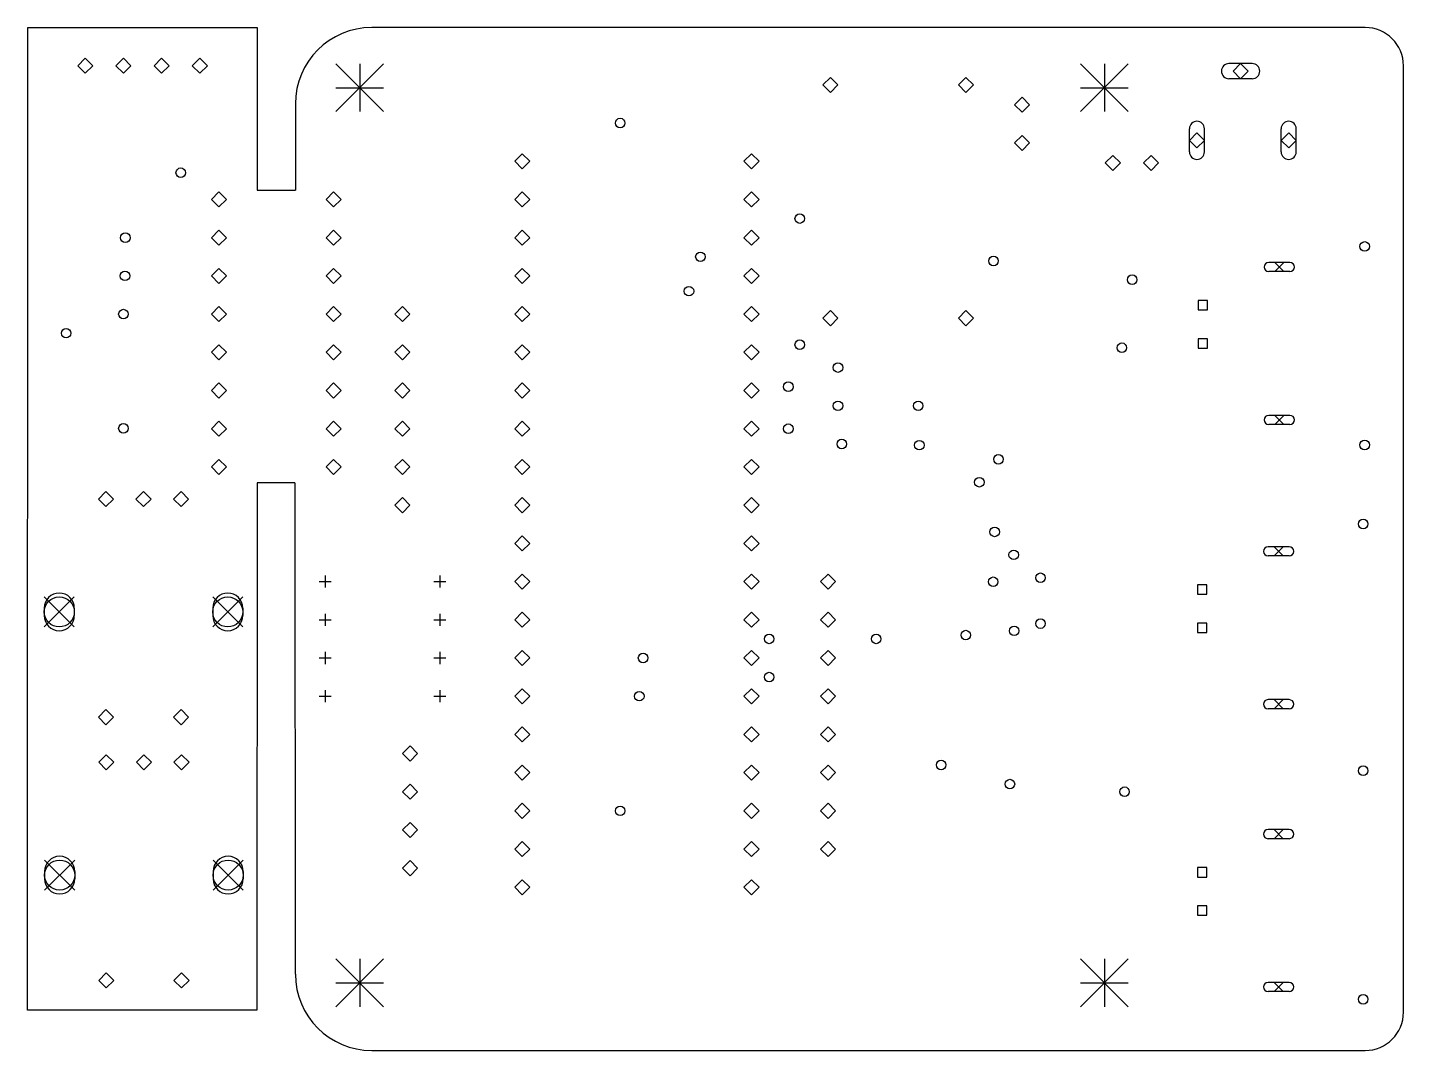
# Model space of a CAD drawing. Extents: x 3.67 to 7.45, y -5.21 to -1.12.
# Drawn here: x 3.796 to 7.397, y -3.799 to -1.122 of the extents above; entities that cross this region are included whole.
import ezdxf

# ---------------------------------------------------------------- set-up
doc = ezdxf.new("R2010")
doc.units = 0
doc.header["$MEASUREMENT"] = 0
doc.layers.add('BLACK', color=7, linetype='CONTINUOUS')

msp = doc.modelspace()

# ---------------------------------------------------------------- linework, layer by layer
at = {"layer": 'BLACK', "linetype": 'CONTINUOUS'}
for p, q in [((3.79585, -3.69405), (3.79685, -1.12205)), ((3.79685, -1.12205), (4.39685, -1.12205)), ((4.39685, -1.12205), (4.39685, -1.54805)), ((7.29685, -1.12205), (4.69685, -1.12205)), ((3.94685, -1.20236), (3.92717, -1.22205)), ((3.92717, -1.22205), (3.94685, -1.24173)), ((3.96654, -1.22205), (3.94685, -1.20236)), ((3.94685, -1.24173), (3.96654, -1.22205)), ((4.04685, -1.20236), (4.02717, -1.22205)), ((4.02717, -1.22205), (4.04685, -1.24173)), ((4.06654, -1.22205), (4.04685, -1.20236)), ((4.04685, -1.24173), (4.06654, -1.22205)), ((4.14685, -1.20236), (4.12717, -1.22205)), ((4.12717, -1.22205), (4.14685, -1.24173)), ((4.16654, -1.22205), (4.14685, -1.20236)), ((4.14685, -1.24173), (4.16654, -1.22205)), ((4.24685, -1.20236), (4.22717, -1.22205)), ((4.22717, -1.22205), (4.24685, -1.24173)), ((4.26654, -1.22205), (4.24685, -1.20236)), ((4.24685, -1.24173), (4.26654, -1.22205)), ((4.60285, -1.21703), (4.72785, -1.34203)), ((4.72785, -1.21703), (4.60285, -1.34203)), ((4.66535, -1.21703), (4.66535, -1.34203)), ((6.55167, -1.21703), (6.67667, -1.34203)), ((6.67667, -1.21703), (6.55167, -1.34203)), ((6.61417, -1.21703), (6.61417, -1.34203)), ((7.00079, -1.21654), (6.94016, -1.21654)), ((6.97047, -1.21654), (6.95079, -1.23622)), ((6.99016, -1.23622), (6.97047, -1.21654)), ((7.39685, -3.69921), (7.39685, -1.22205)), ((5.89722, -1.25276), (5.87754, -1.27244)), ((5.91691, -1.27244), (5.89722, -1.25276)), ((6.25155, -1.25276), (6.23187, -1.27244)), ((6.27124, -1.27244), (6.25155, -1.25276)), ((7.00079, -1.25591), (6.94016, -1.25591)), ((6.95079, -1.23622), (6.97047, -1.25591)), ((6.97047, -1.25591), (6.99016, -1.23622)), ((4.60285, -1.27953), (4.72785, -1.27953)), ((5.87754, -1.27244), (5.89722, -1.29213)), ((5.89722, -1.29213), (5.91691, -1.27244)), ((6.23187, -1.27244), (6.25155, -1.29213)), ((6.25155, -1.29213), (6.27124, -1.27244)), ((6.55167, -1.27953), (6.67667, -1.27953)), ((4.49685, -1.32205), (4.49685, -1.54805)), ((6.39885, -1.30436), (6.37917, -1.32405)), ((6.37917, -1.32405), (6.39885, -1.34373)), ((6.41854, -1.32405), (6.39885, -1.30436)), ((6.39885, -1.34373), (6.41854, -1.32405)), ((6.39885, -1.40436), (6.37917, -1.42405)), ((6.41854, -1.42405), (6.39885, -1.40436)), ((6.83661, -1.44764), (6.83661, -1.38701)), ((6.8563, -1.39764), (6.83661, -1.41732)), ((6.87598, -1.41732), (6.8563, -1.39764)), ((6.87598, -1.44764), (6.87598, -1.38701)), ((7.07677, -1.44764), (7.07677, -1.38701)), ((7.09646, -1.39764), (7.07677, -1.41732)), ((7.11614, -1.41732), (7.09646, -1.39764)), ((7.11614, -1.44764), (7.11614, -1.38701)), ((6.37917, -1.42405), (6.39885, -1.44373)), ((6.39885, -1.44373), (6.41854, -1.42405)), ((6.83661, -1.41732), (6.8563, -1.43701)), ((6.8563, -1.43701), (6.87598, -1.41732)), ((7.07677, -1.41732), (7.09646, -1.43701)), ((7.09646, -1.43701), (7.11614, -1.41732)), ((5.09055, -1.45236), (5.07087, -1.47205)), ((5.07087, -1.47205), (5.09055, -1.49173)), ((5.11024, -1.47205), (5.09055, -1.45236)), ((5.09055, -1.49173), (5.11024, -1.47205)), ((5.69055, -1.45236), (5.67087, -1.47205)), ((5.67087, -1.47205), (5.69055, -1.49173)), ((5.71024, -1.47205), (5.69055, -1.45236)), ((5.69055, -1.49173), (5.71024, -1.47205)), ((6.63622, -1.45669), (6.61654, -1.47638)), ((6.61654, -1.47638), (6.63622, -1.49606)), ((6.65591, -1.47638), (6.63622, -1.45669)), ((6.63622, -1.49606), (6.65591, -1.47638)), ((6.73622, -1.45669), (6.71654, -1.47638)), ((6.71654, -1.47638), (6.73622, -1.49606)), ((6.75591, -1.47638), (6.73622, -1.45669)), ((6.73622, -1.49606), (6.75591, -1.47638)), ((4.39685, -1.54805), (4.49685, -1.54805)), ((4.29685, -1.55236), (4.27717, -1.57205)), ((4.27717, -1.57205), (4.29685, -1.59173)), ((4.31654, -1.57205), (4.29685, -1.55236)), ((4.29685, -1.59173), (4.31654, -1.57205)), ((4.59685, -1.55236), (4.57717, -1.57205)), ((4.57717, -1.57205), (4.59685, -1.59173)), ((4.61654, -1.57205), (4.59685, -1.55236)), ((4.59685, -1.59173), (4.61654, -1.57205)), ((5.09055, -1.55236), (5.07087, -1.57205)), ((5.07087, -1.57205), (5.09055, -1.59173)), ((5.11024, -1.57205), (5.09055, -1.55236)), ((5.09055, -1.59173), (5.11024, -1.57205)), ((5.69055, -1.55236), (5.67087, -1.57205)), ((5.67087, -1.57205), (5.69055, -1.59173)), ((5.71024, -1.57205), (5.69055, -1.55236)), ((5.69055, -1.59173), (5.71024, -1.57205)), ((4.29685, -1.65236), (4.27717, -1.67205)), ((4.31654, -1.67205), (4.29685, -1.65236)), ((4.59685, -1.65236), (4.57717, -1.67205)), ((4.61654, -1.67205), (4.59685, -1.65236)), ((5.09055, -1.65236), (5.07087, -1.67205)), ((5.11024, -1.67205), (5.09055, -1.65236)), ((5.69055, -1.65236), (5.67087, -1.67205)), ((5.71024, -1.67205), (5.69055, -1.65236)), ((4.27717, -1.67205), (4.29685, -1.69173)), ((4.29685, -1.69173), (4.31654, -1.67205)), ((4.57717, -1.67205), (4.59685, -1.69173)), ((4.59685, -1.69173), (4.61654, -1.67205)), ((5.07087, -1.67205), (5.09055, -1.69173)), ((5.09055, -1.69173), (5.11024, -1.67205)), ((5.67087, -1.67205), (5.69055, -1.69173)), ((5.69055, -1.69173), (5.71024, -1.67205)), ((4.29685, -1.75236), (4.27717, -1.77205)), ((4.31654, -1.77205), (4.29685, -1.75236)), ((4.59685, -1.75236), (4.57717, -1.77205)), ((4.61654, -1.77205), (4.59685, -1.75236)), ((5.09055, -1.75236), (5.07087, -1.77205)), ((5.11024, -1.77205), (5.09055, -1.75236)), ((5.69055, -1.75236), (5.67087, -1.77205)), ((5.71024, -1.77205), (5.69055, -1.75236)), ((7.09959, -1.73701), (7.04411, -1.73701)), ((7.09959, -1.76063), (7.04411, -1.76063)), ((7.06004, -1.73701), (7.08366, -1.76063)), ((7.08366, -1.73701), (7.06004, -1.76063)), ((4.27717, -1.77205), (4.29685, -1.79173)), ((4.29685, -1.79173), (4.31654, -1.77205)), ((4.57717, -1.77205), (4.59685, -1.79173)), ((4.59685, -1.79173), (4.61654, -1.77205)), ((5.07087, -1.77205), (5.09055, -1.79173)), ((5.09055, -1.79173), (5.11024, -1.77205)), ((5.67087, -1.77205), (5.69055, -1.79173)), ((5.69055, -1.79173), (5.71024, -1.77205)), ((6.88422, -1.83644), (6.85948, -1.83644)), ((6.85948, -1.83644), (6.85948, -1.86119)), ((6.88422, -1.86119), (6.88422, -1.83644)), ((4.29685, -1.85236), (4.27717, -1.87205)), ((4.27717, -1.87205), (4.29685, -1.89173)), ((4.31654, -1.87205), (4.29685, -1.85236)), ((4.29685, -1.89173), (4.31654, -1.87205)), ((4.59685, -1.85236), (4.57717, -1.87205)), ((4.57717, -1.87205), (4.59685, -1.89173)), ((4.61654, -1.87205), (4.59685, -1.85236)), ((4.59685, -1.89173), (4.61654, -1.87205)), ((4.77685, -1.85236), (4.75717, -1.87205)), ((4.75717, -1.87205), (4.77685, -1.89173)), ((4.79654, -1.87205), (4.77685, -1.85236)), ((4.77685, -1.89173), (4.79654, -1.87205)), ((5.09055, -1.85236), (5.07087, -1.87205)), ((5.07087, -1.87205), (5.09055, -1.89173)), ((5.11024, -1.87205), (5.09055, -1.85236)), ((5.09055, -1.89173), (5.11024, -1.87205)), ((5.69055, -1.85236), (5.67087, -1.87205)), ((5.67087, -1.87205), (5.69055, -1.89173)), ((5.71024, -1.87205), (5.69055, -1.85236)), ((5.69055, -1.89173), (5.71024, -1.87205)), ((5.89722, -1.86299), (5.87754, -1.88268)), ((5.91691, -1.88268), (5.89722, -1.86299)), ((6.25155, -1.86299), (6.23187, -1.88268)), ((6.27124, -1.88268), (6.25155, -1.86299)), ((6.85948, -1.86119), (6.88422, -1.86119)), ((5.87754, -1.88268), (5.89722, -1.90236)), ((5.89722, -1.90236), (5.91691, -1.88268)), ((6.23187, -1.88268), (6.25155, -1.90236)), ((6.25155, -1.90236), (6.27124, -1.88268)), ((6.88422, -1.93644), (6.85948, -1.93644)), ((6.85948, -1.93644), (6.85948, -1.96119)), ((6.88422, -1.96119), (6.88422, -1.93644)), ((4.29685, -1.95236), (4.27717, -1.97205)), ((4.27717, -1.97205), (4.29685, -1.99173)), ((4.31654, -1.97205), (4.29685, -1.95236)), ((4.29685, -1.99173), (4.31654, -1.97205)), ((4.59685, -1.95236), (4.57717, -1.97205)), ((4.57717, -1.97205), (4.59685, -1.99173)), ((4.61654, -1.97205), (4.59685, -1.95236)), ((4.59685, -1.99173), (4.61654, -1.97205)), ((4.77685, -1.95236), (4.75717, -1.97205)), ((4.75717, -1.97205), (4.77685, -1.99173)), ((4.79654, -1.97205), (4.77685, -1.95236)), ((4.77685, -1.99173), (4.79654, -1.97205)), ((5.09055, -1.95236), (5.07087, -1.97205)), ((5.07087, -1.97205), (5.09055, -1.99173)), ((5.11024, -1.97205), (5.09055, -1.95236)), ((5.09055, -1.99173), (5.11024, -1.97205)), ((5.69055, -1.95236), (5.67087, -1.97205)), ((5.67087, -1.97205), (5.69055, -1.99173)), ((5.71024, -1.97205), (5.69055, -1.95236)), ((5.69055, -1.99173), (5.71024, -1.97205)), ((6.85948, -1.96119), (6.88422, -1.96119)), ((4.29685, -2.05236), (4.27717, -2.07205)), ((4.31654, -2.07205), (4.29685, -2.05236)), ((4.59685, -2.05236), (4.57717, -2.07205)), ((4.61654, -2.07205), (4.59685, -2.05236)), ((4.77685, -2.05236), (4.75717, -2.07205)), ((4.79654, -2.07205), (4.77685, -2.05236)), ((5.09055, -2.05236), (5.07087, -2.07205)), ((5.11024, -2.07205), (5.09055, -2.05236)), ((5.69055, -2.05236), (5.67087, -2.07205)), ((5.71024, -2.07205), (5.69055, -2.05236)), ((4.27717, -2.07205), (4.29685, -2.09173)), ((4.29685, -2.09173), (4.31654, -2.07205)), ((4.57717, -2.07205), (4.59685, -2.09173)), ((4.59685, -2.09173), (4.61654, -2.07205)), ((4.75717, -2.07205), (4.77685, -2.09173)), ((4.77685, -2.09173), (4.79654, -2.07205)), ((5.07087, -2.07205), (5.09055, -2.09173)), ((5.09055, -2.09173), (5.11024, -2.07205)), ((5.67087, -2.07205), (5.69055, -2.09173)), ((5.69055, -2.09173), (5.71024, -2.07205)), ((4.29685, -2.15236), (4.27717, -2.17205)), ((4.31654, -2.17205), (4.29685, -2.15236)), ((4.59685, -2.15236), (4.57717, -2.17205)), ((4.61654, -2.17205), (4.59685, -2.15236)), ((4.77685, -2.15236), (4.75717, -2.17205)), ((4.79654, -2.17205), (4.77685, -2.15236)), ((5.09055, -2.15236), (5.07087, -2.17205)), ((5.11024, -2.17205), (5.09055, -2.15236)), ((5.69055, -2.15236), (5.67087, -2.17205)), ((5.71024, -2.17205), (5.69055, -2.15236)), ((7.09959, -2.13701), (7.04411, -2.13701)), ((7.06004, -2.13701), (7.08366, -2.16063)), ((7.08366, -2.13701), (7.06004, -2.16063)), ((4.27717, -2.17205), (4.29685, -2.19173)), ((4.29685, -2.19173), (4.31654, -2.17205)), ((4.57717, -2.17205), (4.59685, -2.19173)), ((4.59685, -2.19173), (4.61654, -2.17205)), ((4.75717, -2.17205), (4.77685, -2.19173)), ((4.77685, -2.19173), (4.79654, -2.17205)), ((5.07087, -2.17205), (5.09055, -2.19173)), ((5.09055, -2.19173), (5.11024, -2.17205)), ((5.67087, -2.17205), (5.69055, -2.19173)), ((5.69055, -2.19173), (5.71024, -2.17205)), ((7.09959, -2.16063), (7.04411, -2.16063)), ((4.29685, -2.25236), (4.27717, -2.27205)), ((4.31654, -2.27205), (4.29685, -2.25236)), ((4.59685, -2.25236), (4.57717, -2.27205)), ((4.61654, -2.27205), (4.59685, -2.25236)), ((4.77685, -2.25236), (4.75717, -2.27205)), ((4.79654, -2.27205), (4.77685, -2.25236)), ((5.09055, -2.25236), (5.07087, -2.27205)), ((5.11024, -2.27205), (5.09055, -2.25236)), ((5.69055, -2.25236), (5.67087, -2.27205)), ((5.71024, -2.27205), (5.69055, -2.25236)), ((4.27717, -2.27205), (4.29685, -2.29173)), ((4.29685, -2.29173), (4.31654, -2.27205)), ((4.57717, -2.27205), (4.59685, -2.29173)), ((4.59685, -2.29173), (4.61654, -2.27205)), ((4.75717, -2.27205), (4.77685, -2.29173)), ((4.77685, -2.29173), (4.79654, -2.27205)), ((5.07087, -2.27205), (5.09055, -2.29173)), ((5.09055, -2.29173), (5.11024, -2.27205)), ((5.67087, -2.27205), (5.69055, -2.29173)), ((5.69055, -2.29173), (5.71024, -2.27205)), ((4.001, -2.33636), (3.98131, -2.35605)), ((4.02069, -2.35605), (4.001, -2.33636)), ((4.09943, -2.33636), (4.07974, -2.35605)), ((4.11911, -2.35605), (4.09943, -2.33636)), ((4.19785, -2.33636), (4.17817, -2.35605)), ((4.21754, -2.35605), (4.19785, -2.33636)), ((4.39685, -2.31405), (4.39585, -3.69405)), ((4.49585, -2.31405), (4.39683, -2.31405)), ((4.49685, -3.59921), (4.49587, -2.31405)), ((3.98131, -2.35605), (4.001, -2.37573)), ((4.001, -2.37573), (4.02069, -2.35605)), ((4.07974, -2.35605), (4.09943, -2.37573)), ((4.09943, -2.37573), (4.11911, -2.35605)), ((4.17817, -2.35605), (4.19785, -2.37573)), ((4.19785, -2.37573), (4.21754, -2.35605)), ((4.77685, -2.35236), (4.75717, -2.37205)), ((4.75717, -2.37205), (4.77685, -2.39173)), ((4.79654, -2.37205), (4.77685, -2.35236)), ((4.77685, -2.39173), (4.79654, -2.37205)), ((5.09055, -2.35236), (5.07087, -2.37205)), ((5.07087, -2.37205), (5.09055, -2.39173)), ((5.11024, -2.37205), (5.09055, -2.35236)), ((5.09055, -2.39173), (5.11024, -2.37205)), ((5.69055, -2.35236), (5.67087, -2.37205)), ((5.67087, -2.37205), (5.69055, -2.39173)), ((5.71024, -2.37205), (5.69055, -2.35236)), ((5.69055, -2.39173), (5.71024, -2.37205)), ((5.09055, -2.45236), (5.07087, -2.47205)), ((5.07087, -2.47205), (5.09055, -2.49173)), ((5.11024, -2.47205), (5.09055, -2.45236)), ((5.09055, -2.49173), (5.11024, -2.47205)), ((5.69055, -2.45236), (5.67087, -2.47205)), ((5.67087, -2.47205), (5.69055, -2.49173)), ((5.71024, -2.47205), (5.69055, -2.45236)), ((5.69055, -2.49173), (5.71024, -2.47205)), ((7.09782, -2.4811), (7.04234, -2.4811)), ((7.05827, -2.4811), (7.08189, -2.50472)), ((7.08189, -2.4811), (7.05827, -2.50472)), ((7.09782, -2.50472), (7.04234, -2.50472)), ((4.5748, -2.5563), (4.5748, -2.5878)), ((4.8748, -2.5563), (4.8748, -2.5878)), ((5.09055, -2.55236), (5.07087, -2.57205)), ((5.11024, -2.57205), (5.09055, -2.55236)), ((5.69055, -2.55236), (5.67087, -2.57205)), ((5.71024, -2.57205), (5.69055, -2.55236)), ((5.89085, -2.55236), (5.87117, -2.57205)), ((5.91054, -2.57205), (5.89085, -2.55236)), ((4.55906, -2.57205), (4.59055, -2.57205)), ((4.85906, -2.57205), (4.89055, -2.57205)), ((5.07087, -2.57205), (5.09055, -2.59173)), ((5.09055, -2.59173), (5.11024, -2.57205)), ((5.67087, -2.57205), (5.69055, -2.59173)), ((5.69055, -2.59173), (5.71024, -2.57205)), ((5.87117, -2.57205), (5.89085, -2.59173)), ((5.89085, -2.59173), (5.91054, -2.57205)), ((6.88245, -2.58054), (6.8577, -2.58054)), ((6.8577, -2.58054), (6.8577, -2.60529)), ((6.88245, -2.60529), (6.88245, -2.58054)), ((3.83958, -2.61195), (3.91832, -2.69069)), ((3.91832, -2.61195), (3.83958, -2.69069)), ((4.28053, -2.61195), (4.35927, -2.69069)), ((4.35927, -2.61195), (4.28053, -2.69069)), ((6.8577, -2.60529), (6.88245, -2.60529)), ((3.83958, -2.64148), (3.83958, -2.66117)), ((3.91832, -2.64148), (3.91832, -2.66117)), ((4.28053, -2.64148), (4.28053, -2.66117)), ((4.35927, -2.64148), (4.35927, -2.66117)), ((4.5748, -2.6563), (4.5748, -2.6878)), ((4.8748, -2.6563), (4.8748, -2.6878)), ((5.09055, -2.65236), (5.07087, -2.67205)), ((5.11024, -2.67205), (5.09055, -2.65236)), ((5.69055, -2.65236), (5.67087, -2.67205)), ((5.71024, -2.67205), (5.69055, -2.65236)), ((5.89085, -2.65236), (5.87117, -2.67205)), ((5.91054, -2.67205), (5.89085, -2.65236)), ((4.55906, -2.67205), (4.59055, -2.67205)), ((4.85906, -2.67205), (4.89055, -2.67205)), ((5.07087, -2.67205), (5.09055, -2.69173)), ((5.09055, -2.69173), (5.11024, -2.67205)), ((5.67087, -2.67205), (5.69055, -2.69173)), ((5.69055, -2.69173), (5.71024, -2.67205)), ((5.87117, -2.67205), (5.89085, -2.69173)), ((5.89085, -2.69173), (5.91054, -2.67205)), ((6.88245, -2.68054), (6.8577, -2.68054)), ((6.8577, -2.68054), (6.8577, -2.70529)), ((6.88245, -2.70529), (6.88245, -2.68054)), ((6.8577, -2.70529), (6.88245, -2.70529)), ((4.55906, -2.77205), (4.59055, -2.77205)), ((4.5748, -2.7563), (4.5748, -2.7878)), ((4.85906, -2.77205), (4.89055, -2.77205)), ((4.8748, -2.7563), (4.8748, -2.7878)), ((5.09055, -2.75236), (5.07087, -2.77205)), ((5.07087, -2.77205), (5.09055, -2.79173)), ((5.11024, -2.77205), (5.09055, -2.75236)), ((5.09055, -2.79173), (5.11024, -2.77205)), ((5.69055, -2.75236), (5.67087, -2.77205)), ((5.67087, -2.77205), (5.69055, -2.79173)), ((5.71024, -2.77205), (5.69055, -2.75236)), ((5.69055, -2.79173), (5.71024, -2.77205)), ((5.89085, -2.75236), (5.87117, -2.77205)), ((5.87117, -2.77205), (5.89085, -2.79173)), ((5.91054, -2.77205), (5.89085, -2.75236)), ((5.89085, -2.79173), (5.91054, -2.77205)), ((4.55906, -2.87205), (4.59055, -2.87205)), ((4.5748, -2.8563), (4.5748, -2.8878)), ((4.85906, -2.87205), (4.89055, -2.87205)), ((4.8748, -2.8563), (4.8748, -2.8878)), ((5.09055, -2.85236), (5.07087, -2.87205)), ((5.07087, -2.87205), (5.09055, -2.89173)), ((5.11024, -2.87205), (5.09055, -2.85236)), ((5.09055, -2.89173), (5.11024, -2.87205)), ((5.69055, -2.85236), (5.67087, -2.87205)), ((5.67087, -2.87205), (5.69055, -2.89173)), ((5.71024, -2.87205), (5.69055, -2.85236)), ((5.69055, -2.89173), (5.71024, -2.87205)), ((5.89085, -2.85236), (5.87117, -2.87205)), ((5.87117, -2.87205), (5.89085, -2.89173)), ((5.91054, -2.87205), (5.89085, -2.85236)), ((5.89085, -2.89173), (5.91054, -2.87205)), ((4.001, -2.90723), (3.98131, -2.92691)), ((4.02069, -2.92691), (4.001, -2.90723)), ((4.19785, -2.90723), (4.17817, -2.92691)), ((4.21754, -2.92691), (4.19785, -2.90723)), ((7.09782, -2.8811), (7.04234, -2.8811)), ((7.09782, -2.90472), (7.04234, -2.90472)), ((7.05827, -2.8811), (7.08189, -2.90472)), ((7.08189, -2.8811), (7.05827, -2.90472)), ((3.98131, -2.92691), (4.001, -2.9466)), ((4.001, -2.9466), (4.02069, -2.92691)), ((4.17817, -2.92691), (4.19785, -2.9466)), ((4.19785, -2.9466), (4.21754, -2.92691)), ((5.09055, -2.95236), (5.07087, -2.97205)), ((5.11024, -2.97205), (5.09055, -2.95236)), ((5.69055, -2.95236), (5.67087, -2.97205)), ((5.71024, -2.97205), (5.69055, -2.95236)), ((5.89085, -2.95236), (5.87117, -2.97205)), ((5.91054, -2.97205), (5.89085, -2.95236)), ((5.07087, -2.97205), (5.09055, -2.99173)), ((5.09055, -2.99173), (5.11024, -2.97205)), ((5.67087, -2.97205), (5.69055, -2.99173)), ((5.69055, -2.99173), (5.71024, -2.97205)), ((5.87117, -2.97205), (5.89085, -2.99173)), ((5.89085, -2.99173), (5.91054, -2.97205)), ((4.79685, -3.00236), (4.77717, -3.02205)), ((4.77717, -3.02205), (4.79685, -3.04173)), ((4.81654, -3.02205), (4.79685, -3.00236)), ((4.79685, -3.04173), (4.81654, -3.02205)), ((4.002, -3.02536), (3.98231, -3.04505)), ((3.98231, -3.04505), (4.002, -3.06473)), ((4.02169, -3.04505), (4.002, -3.02536)), ((4.002, -3.06473), (4.02169, -3.04505)), ((4.10043, -3.02536), (4.08074, -3.04505)), ((4.08074, -3.04505), (4.10043, -3.06473)), ((4.12011, -3.04505), (4.10043, -3.02536)), ((4.10043, -3.06473), (4.12011, -3.04505)), ((4.19885, -3.02536), (4.17917, -3.04505)), ((4.17917, -3.04505), (4.19885, -3.06473)), ((4.21854, -3.04505), (4.19885, -3.02536)), ((4.19885, -3.06473), (4.21854, -3.04505)), ((5.09055, -3.05236), (5.07087, -3.07205)), ((5.11024, -3.07205), (5.09055, -3.05236)), ((5.69055, -3.05236), (5.67087, -3.07205)), ((5.71024, -3.07205), (5.69055, -3.05236)), ((5.89085, -3.05236), (5.87117, -3.07205)), ((5.91054, -3.07205), (5.89085, -3.05236)), ((5.07087, -3.07205), (5.09055, -3.09173)), ((5.09055, -3.09173), (5.11024, -3.07205)), ((5.67087, -3.07205), (5.69055, -3.09173)), ((5.69055, -3.09173), (5.71024, -3.07205)), ((5.87117, -3.07205), (5.89085, -3.09173)), ((5.89085, -3.09173), (5.91054, -3.07205)), ((4.79685, -3.10236), (4.77717, -3.12205)), ((4.77717, -3.12205), (4.79685, -3.14173)), ((4.81654, -3.12205), (4.79685, -3.10236)), ((4.79685, -3.14173), (4.81654, -3.12205)), ((5.09055, -3.15236), (5.07087, -3.17205)), ((5.11024, -3.17205), (5.09055, -3.15236)), ((5.69055, -3.15236), (5.67087, -3.17205)), ((5.71024, -3.17205), (5.69055, -3.15236)), ((5.89085, -3.15236), (5.87117, -3.17205)), ((5.91054, -3.17205), (5.89085, -3.15236)), ((4.79685, -3.20236), (4.77717, -3.22205)), ((4.81654, -3.22205), (4.79685, -3.20236)), ((5.07087, -3.17205), (5.09055, -3.19173)), ((5.09055, -3.19173), (5.11024, -3.17205)), ((5.67087, -3.17205), (5.69055, -3.19173)), ((5.69055, -3.19173), (5.71024, -3.17205)), ((5.87117, -3.17205), (5.89085, -3.19173)), ((5.89085, -3.19173), (5.91054, -3.17205)), ((4.77717, -3.22205), (4.79685, -3.24173)), ((4.79685, -3.24173), (4.81654, -3.22205)), ((7.09782, -3.22126), (7.04234, -3.22126)), ((7.05827, -3.22126), (7.08189, -3.24488)), ((7.08189, -3.22126), (7.05827, -3.24488)), ((5.09055, -3.25236), (5.07087, -3.27205)), ((5.07087, -3.27205), (5.09055, -3.29173)), ((5.11024, -3.27205), (5.09055, -3.25236)), ((5.09055, -3.29173), (5.11024, -3.27205)), ((5.69055, -3.25236), (5.67087, -3.27205)), ((5.67087, -3.27205), (5.69055, -3.29173)), ((5.71024, -3.27205), (5.69055, -3.25236)), ((5.69055, -3.29173), (5.71024, -3.27205)), ((5.89085, -3.25236), (5.87117, -3.27205)), ((5.87117, -3.27205), (5.89085, -3.29173)), ((5.91054, -3.27205), (5.89085, -3.25236)), ((5.89085, -3.29173), (5.91054, -3.27205)), ((7.09782, -3.24488), (7.04234, -3.24488)), ((3.84058, -3.30095), (3.91932, -3.37969)), ((3.91932, -3.30095), (3.84058, -3.37969)), ((4.28153, -3.30095), (4.36027, -3.37969)), ((4.36027, -3.30095), (4.28153, -3.37969)), ((4.79685, -3.30236), (4.77717, -3.32205)), ((4.81654, -3.32205), (4.79685, -3.30236)), ((3.84058, -3.33048), (3.84058, -3.35017)), ((3.91932, -3.33048), (3.91932, -3.35017)), ((4.28153, -3.33048), (4.28153, -3.35017)), ((4.36027, -3.33048), (4.36027, -3.35017)), ((4.77717, -3.32205), (4.79685, -3.34173)), ((4.79685, -3.34173), (4.81654, -3.32205)), ((6.88245, -3.3207), (6.8577, -3.3207)), ((6.8577, -3.3207), (6.8577, -3.34545)), ((6.8577, -3.34545), (6.88245, -3.34545)), ((6.88245, -3.34545), (6.88245, -3.3207)), ((5.09055, -3.35236), (5.07087, -3.37205)), ((5.07087, -3.37205), (5.09055, -3.39173)), ((5.11024, -3.37205), (5.09055, -3.35236)), ((5.09055, -3.39173), (5.11024, -3.37205)), ((5.69055, -3.35236), (5.67087, -3.37205)), ((5.67087, -3.37205), (5.69055, -3.39173)), ((5.71024, -3.37205), (5.69055, -3.35236)), ((5.69055, -3.39173), (5.71024, -3.37205)), ((6.88245, -3.4207), (6.8577, -3.4207)), ((6.8577, -3.4207), (6.8577, -3.44545)), ((6.88245, -3.44545), (6.88245, -3.4207)), ((6.8577, -3.44545), (6.88245, -3.44545)), ((4.60285, -3.55955), (4.72785, -3.68455)), ((4.72785, -3.55955), (4.60285, -3.68455)), ((4.66535, -3.55955), (4.66535, -3.68455)), ((6.55167, -3.55955), (6.67667, -3.68455)), ((6.67667, -3.55955), (6.55167, -3.68455)), ((6.61417, -3.55955), (6.61417, -3.68455)), ((4.002, -3.59623), (3.98231, -3.61591)), ((4.02169, -3.61591), (4.002, -3.59623)), ((4.19885, -3.59623), (4.17917, -3.61591)), ((4.21854, -3.61591), (4.19885, -3.59623)), ((3.98231, -3.61591), (4.002, -3.6356)), ((4.002, -3.6356), (4.02169, -3.61591)), ((4.17917, -3.61591), (4.19885, -3.6356)), ((4.19885, -3.6356), (4.21854, -3.61591)), ((4.60285, -3.62205), (4.72785, -3.62205)), ((6.55167, -3.62205), (6.67667, -3.62205)), ((7.09782, -3.62126), (7.04234, -3.62126)), ((7.05827, -3.62126), (7.08189, -3.64488)), ((7.08189, -3.62126), (7.05827, -3.64488)), ((7.09782, -3.64488), (7.04234, -3.64488)), ((4.39585, -3.69405), (3.79585, -3.69405)), ((4.69685, -3.79921), (7.29685, -3.79921))]:
    msp.add_line(p, q, dxfattribs=at)
at = {"layer": 'BLACK'}
for centre, radius in [((5.34685, -1.37205), 0.0125), ((4.19685, -1.50205), 0.0125), ((5.81685, -1.62205), 0.0125), ((4.05185, -1.67205), 0.0125), ((7.29528, -1.69488), 0.0125), ((5.55685, -1.72205), 0.0125), ((6.32385, -1.73305), 0.0125), ((4.05085, -1.77205), 0.0125), ((5.52685, -1.81205), 0.0125), ((6.68685, -1.78205), 0.0125), ((4.04685, -1.87205), 0.0125), ((3.89685, -1.92205), 0.0125), ((5.81685, -1.95205), 0.0125), ((6.65985, -1.96005), 0.0125), ((5.91685, -2.01205), 0.0125), ((5.78685, -2.06205), 0.0125), ((5.91685, -2.11205), 0.0125), ((6.12685, -2.11205), 0.0125), ((4.04685, -2.17105), 0.0125), ((5.78685, -2.17205), 0.0125), ((5.92685, -2.21205), 0.0125), ((6.12984, -2.21504), 0.0125), ((7.29528, -2.21457), 0.0125), ((6.33685, -2.25205), 0.0125), ((6.28685, -2.31205), 0.0125), ((7.29134, -2.42126), 0.0125), ((6.32685, -2.44205), 0.0125), ((6.37685, -2.50205), 0.0125), ((6.44685, -2.56205), 0.0125), ((6.32314, -2.57254), 0.0125), ((3.87895, -2.65132), 0.03937), ((4.3199, -2.65132), 0.03937), ((6.25137, -2.71205), 0.0125), ((6.37795, -2.70094), 0.0125), ((6.44685, -2.68205), 0.0125), ((5.73685, -2.72205), 0.0125), ((6.01685, -2.72205), 0.0125), ((5.40685, -2.77205), 0.0125), ((5.73685, -2.82205), 0.0125), ((5.39685, -2.87205), 0.0125), ((6.18685, -3.05205), 0.0125), ((7.29134, -3.06693), 0.0125), ((6.36685, -3.10205), 0.0125), ((6.66685, -3.12205), 0.0125), ((5.34685, -3.17205), 0.0125), ((3.87995, -3.34032), 0.03937), ((4.3209, -3.34032), 0.03937), ((7.29134, -3.66535), 0.0125)]:
    msp.add_circle(centre, radius, dxfattribs=at)
for centre, radius, start, end in [((4.69685, -1.32205), 0.2, 90, 180), ((7.29685, -1.22205), 0.1, 0, 90), ((6.94016, -1.23622), 0.01969, 450, 630), ((7.00079, -1.23622), 0.01969, 270, 450), ((6.8563, -1.38701), 0.01969, 360, 540), ((7.09646, -1.38701), 0.01969, 360, 540), ((6.8563, -1.44764), 0.01969, 180, 360), ((7.09646, -1.44764), 0.01969, 180, 360), ((7.04411, -1.74882), 0.01181, 450, 630), ((7.09959, -1.74882), 0.01181, 270, 450), ((7.04411, -2.14882), 0.01181, 450, 630), ((7.09959, -2.14882), 0.01181, 270, 450), ((7.04234, -2.49291), 0.01181, 450, 630), ((7.09782, -2.49291), 0.01181, 270, 450), ((3.87895, -2.64148), 0.03937, 0, 180), ((4.3199, -2.64148), 0.03937, 0, 180), ((3.87895, -2.66117), 0.03937, 180, 360), ((4.3199, -2.66117), 0.03937, 180, 360), ((7.04234, -2.89291), 0.01181, 450, 630), ((7.09782, -2.89291), 0.01181, 270, 450), ((7.04234, -3.23307), 0.01181, 450, 630), ((7.09782, -3.23307), 0.01181, 270, 450), ((3.87995, -3.33048), 0.03937, 0, 180), ((4.3209, -3.33048), 0.03937, 0, 180), ((3.87995, -3.35017), 0.03937, 180, 360), ((4.3209, -3.35017), 0.03937, 180, 360), ((4.69685, -3.59921), 0.2, 180, 270), ((7.04234, -3.63307), 0.01181, 450, 630), ((7.09782, -3.63307), 0.01181, 270, 450), ((7.29685, -3.69921), 0.1, -90, 0)]:
    msp.add_arc(centre, radius, start, end, dxfattribs=at)

doc.saveas('drawing.dxf')
